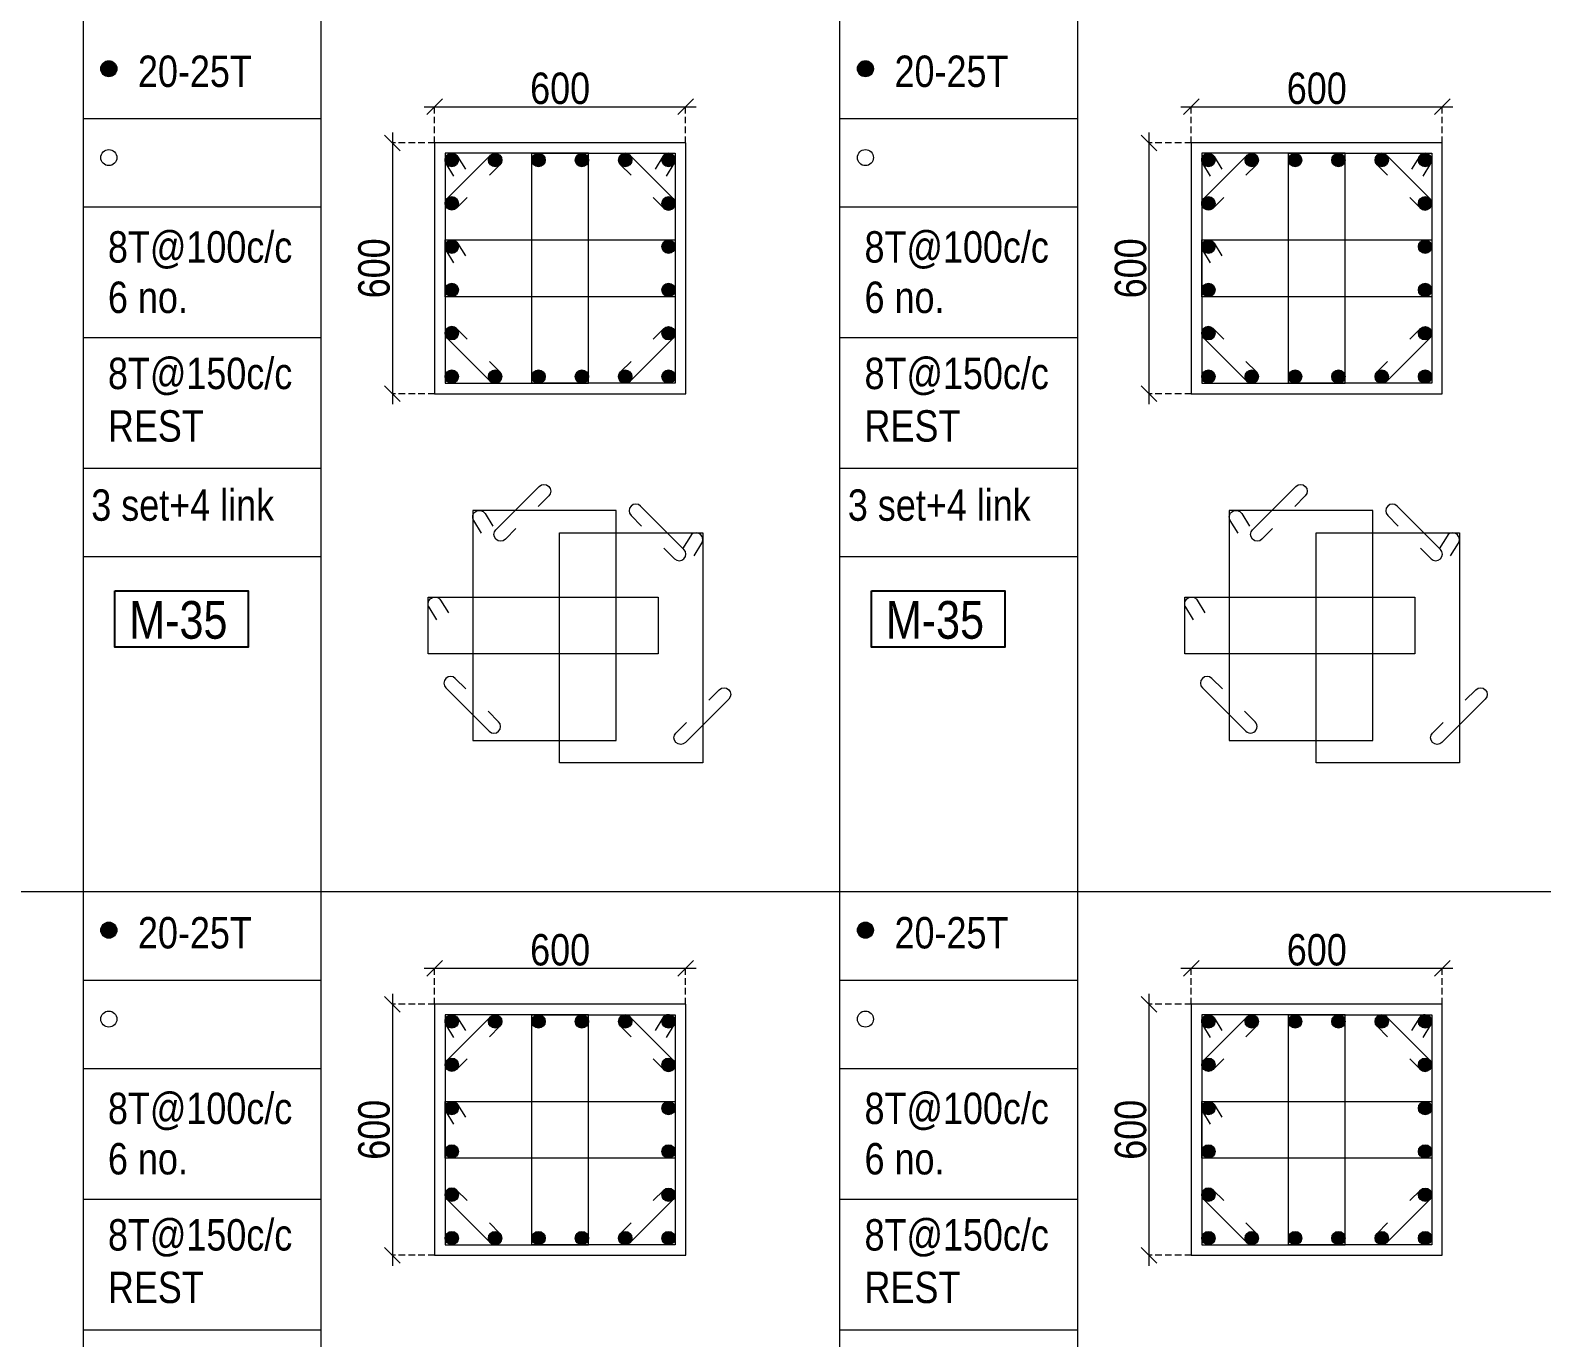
# Model space of a CAD drawing. Header units: millimetres. Extents: x 1112055 to 3390982, y -148532 to 766891.
# Drawn here: x 2546864 to 2561315, y 620436 to 632943 of the extents above; entities that cross this region are included whole.
import ezdxf
from ezdxf.enums import TextEntityAlignment as Align

# ---------------------------------------------------------------- set-up
doc = ezdxf.new("R2010")
doc.units = ezdxf.units.MM
doc.header["$PDMODE"] = 35
doc.header["$PDSIZE"] = -25
doc.linetypes.add('DASHED2', pattern=[0.375, 0.25, -0.125])
doc.linetypes.add('Hidden', pattern=[9.525, 6.35, -3.175])
for name, color, linetype, lineweight in [('B COL. SIZE DIM', 220, 'Continuous', 25), ('B COLSCH', 204, 'Continuous', 20), ('B COLUMN', 1, 'Hidden', 9), ('B STEEL', 34, 'Continuous', 15)]:
    doc.layers.add(name, color=color, linetype=linetype, lineweight=lineweight)
doc.layers.add('B TEXT', color=7, linetype='Continuous')
doc.styles.add('dim inside', font='romans.shx', dxfattribs={"width": 0.8, "height": 125})
doc.styles.add('SWINC', font='swissc.ttf')
doc.dimstyles.new('dim inside', dxfattribs={"dimtxt": 125, "dimasz": 100, "dimexe": 0, "dimexo": 0, "dimgap": 10, "dimtad": 0, "dimdec": 0, "dimzin": 0, "dimdsep": 46, "dimtxsty": 'dim inside', "dimblk": 'SMALL', "dimcen": 0.09, "dimadec": 0, "dimazin": 0, "dimtfac": 1, "dimtdec": 0, "dimtofl": 0, "dimtmove": 0, "dimatfit": 3, "dimfxl": 1, "dimtolj": 1, "dimtzin": 0, "dimarcsym": 2})

# ---------------------------------------------------------------- blocks, each defined once
blk = doc.blocks.new('_Oblique')
at = {"color": 0, "linetype": 'ByBlock', "lineweight": -2}
blk.add_line((-0.5, -0.5), (0.5, 0.5), dxfattribs=at)
blk = doc.blocks.new('*D5583')
at = {"layer": 'B COL. SIZE DIM', "color": 250, "lineweight": 9, "ltscale": 250, "transparency": 16777216}
blk.add_line((2557864, 623970), (2560464, 623970), dxfattribs=at)
at = {"layer": 'B COL. SIZE DIM', "color": 250, "linetype": 'DASHED2', "lineweight": 9, "ltscale": 250, "transparency": 16777216}
for p, q in [((2557964, 623625), (2557964, 623970)), ((2560364, 623625), (2560364, 623970))]:
    blk.add_line(p, q, dxfattribs=at)
at = {"layer": 'Defpoints', "color": 0, "lineweight": 40, "transparency": 16777216}
for p in [(2560364, 623970), (2557964, 623625), (2560364, 623625)]:
    blk.add_point(p, dxfattribs=at)
at = {"layer": 'B COL. SIZE DIM', "color": 250, "lineweight": 9, "transparency": 16777216, "xscale": 150, "yscale": 150, "zscale": 150, "rotation": 180}
blk.add_blockref('_Oblique', (2557964, 623970), dxfattribs=at)
at = {"layer": 'B COL. SIZE DIM', "color": 250, "lineweight": 9, "transparency": 16777216, "xscale": 150, "yscale": 150, "zscale": 150}
blk.add_blockref('_Oblique', (2560364, 623970), dxfattribs=at)
at = {"layer": 'B COL. SIZE DIM', "color": 6, "transparency": 16777216, "insert": (2559164, 624145), "char_height": 300, "attachment_point": 5, "style": 'SWINC'}
blk.add_mtext('\\A1;600', dxfattribs=at)
blk = doc.blocks.new('*D5584')
at = {"layer": 'B COL. SIZE DIM', "color": 250, "lineweight": 9, "ltscale": 250, "transparency": 16777216}
blk.add_line((2557560, 623725), (2557560, 621125), dxfattribs=at)
at = {"layer": 'B COL. SIZE DIM', "color": 250, "linetype": 'DASHED2', "lineweight": 9, "ltscale": 250, "transparency": 16777216}
for p, q in [((2557964, 623625), (2557560, 623625)), ((2557964, 621225), (2557560, 621225))]:
    blk.add_line(p, q, dxfattribs=at)
at = {"layer": 'Defpoints', "color": 0, "lineweight": 40, "transparency": 16777216}
for p in [(2557964, 623625), (2557560, 621225), (2557964, 621225)]:
    blk.add_point(p, dxfattribs=at)
at = {"layer": 'B COL. SIZE DIM', "color": 250, "lineweight": 9, "transparency": 16777216, "xscale": 150, "yscale": 150, "zscale": 150}
for p, rotation in [((2557560, 623625), 90), ((2557560, 621225), 270)]:
    blk.add_blockref('_Oblique', p, dxfattribs=dict(at, rotation=rotation))
at = {"layer": 'B COL. SIZE DIM', "color": 6, "transparency": 16777216, "insert": (2557385, 622425), "char_height": 300, "attachment_point": 5, "rotation": 90, "style": 'SWINC'}
blk.add_mtext('\\A1;600', dxfattribs=at)
blk = doc.blocks.new('*D5585')
at = {"layer": 'B COL. SIZE DIM', "color": 250, "lineweight": 9, "ltscale": 250, "transparency": 16777216}
blk.add_line((2557864, 632210), (2560464, 632210), dxfattribs=at)
at = {"layer": 'B COL. SIZE DIM', "color": 250, "linetype": 'DASHED2', "lineweight": 9, "ltscale": 250, "transparency": 16777216}
for p, q in [((2557964, 631865), (2557964, 632210)), ((2560364, 631865), (2560364, 632210))]:
    blk.add_line(p, q, dxfattribs=at)
at = {"layer": 'Defpoints', "color": 0, "lineweight": 40, "transparency": 16777216}
for p in [(2560364, 632210), (2557964, 631865), (2560364, 631865)]:
    blk.add_point(p, dxfattribs=at)
at = {"layer": 'B COL. SIZE DIM', "color": 250, "lineweight": 9, "transparency": 16777216, "xscale": 150, "yscale": 150, "zscale": 150, "rotation": 180}
blk.add_blockref('_Oblique', (2557964, 632210), dxfattribs=at)
at = {"layer": 'B COL. SIZE DIM', "color": 250, "lineweight": 9, "transparency": 16777216, "xscale": 150, "yscale": 150, "zscale": 150}
blk.add_blockref('_Oblique', (2560364, 632210), dxfattribs=at)
at = {"layer": 'B COL. SIZE DIM', "color": 6, "transparency": 16777216, "insert": (2559164, 632385), "char_height": 300, "attachment_point": 5, "style": 'SWINC'}
blk.add_mtext('\\A1;600', dxfattribs=at)
blk = doc.blocks.new('*D5586')
at = {"layer": 'B COL. SIZE DIM', "color": 250, "lineweight": 9, "ltscale": 250, "transparency": 16777216}
blk.add_line((2557560, 631965), (2557560, 629365), dxfattribs=at)
at = {"layer": 'B COL. SIZE DIM', "color": 250, "linetype": 'DASHED2', "lineweight": 9, "ltscale": 250, "transparency": 16777216}
for p, q in [((2557964, 631865), (2557560, 631865)), ((2557964, 629465), (2557560, 629465))]:
    blk.add_line(p, q, dxfattribs=at)
at = {"layer": 'Defpoints', "color": 0, "lineweight": 40, "transparency": 16777216}
for p in [(2557964, 631865), (2557560, 629465), (2557964, 629465)]:
    blk.add_point(p, dxfattribs=at)
at = {"layer": 'B COL. SIZE DIM', "color": 250, "lineweight": 9, "transparency": 16777216, "xscale": 150, "yscale": 150, "zscale": 150}
for p, rotation in [((2557560, 631865), 90), ((2557560, 629465), 270)]:
    blk.add_blockref('_Oblique', p, dxfattribs=dict(at, rotation=rotation))
at = {"layer": 'B COL. SIZE DIM', "color": 6, "transparency": 16777216, "insert": (2557385, 630665), "char_height": 300, "attachment_point": 5, "rotation": 90, "style": 'SWINC'}
blk.add_mtext('\\A1;600', dxfattribs=at)
blk = doc.blocks.new('*D5305')
at = {"layer": 'B COL. SIZE DIM', "color": 250, "lineweight": 9, "ltscale": 250, "transparency": 16777216}
blk.add_line((2550630, 623970), (2553230, 623970), dxfattribs=at)
at = {"layer": 'B COL. SIZE DIM', "color": 250, "linetype": 'DASHED2', "lineweight": 9, "ltscale": 250, "transparency": 16777216}
for p, q in [((2550730, 623625), (2550730, 623970)), ((2553130, 623625), (2553130, 623970))]:
    blk.add_line(p, q, dxfattribs=at)
at = {"layer": 'Defpoints', "color": 0, "lineweight": 40, "transparency": 16777216}
for p in [(2553130, 623970), (2550730, 623625), (2553130, 623625)]:
    blk.add_point(p, dxfattribs=at)
at = {"layer": 'B COL. SIZE DIM', "color": 250, "lineweight": 9, "transparency": 16777216, "xscale": 150, "yscale": 150, "zscale": 150, "rotation": 180}
blk.add_blockref('_Oblique', (2550730, 623970), dxfattribs=at)
at = {"layer": 'B COL. SIZE DIM', "color": 250, "lineweight": 9, "transparency": 16777216, "xscale": 150, "yscale": 150, "zscale": 150}
blk.add_blockref('_Oblique', (2553130, 623970), dxfattribs=at)
at = {"layer": 'B COL. SIZE DIM', "color": 6, "transparency": 16777216, "insert": (2551930, 624145), "char_height": 300, "attachment_point": 5, "style": 'SWINC'}
blk.add_mtext('\\A1;600', dxfattribs=at)
blk = doc.blocks.new('*D5306')
at = {"layer": 'B COL. SIZE DIM', "color": 250, "lineweight": 9, "ltscale": 250, "transparency": 16777216}
blk.add_line((2550327, 623725), (2550327, 621125), dxfattribs=at)
at = {"layer": 'B COL. SIZE DIM', "color": 250, "linetype": 'DASHED2', "lineweight": 9, "ltscale": 250, "transparency": 16777216}
for p, q in [((2550730, 623625), (2550327, 623625)), ((2550730, 621225), (2550327, 621225))]:
    blk.add_line(p, q, dxfattribs=at)
at = {"layer": 'Defpoints', "color": 0, "lineweight": 40, "transparency": 16777216}
for p in [(2550730, 623625), (2550327, 621225), (2550730, 621225)]:
    blk.add_point(p, dxfattribs=at)
at = {"layer": 'B COL. SIZE DIM', "color": 250, "lineweight": 9, "transparency": 16777216, "xscale": 150, "yscale": 150, "zscale": 150}
for p, rotation in [((2550327, 623625), 90), ((2550327, 621225), 270)]:
    blk.add_blockref('_Oblique', p, dxfattribs=dict(at, rotation=rotation))
at = {"layer": 'B COL. SIZE DIM', "color": 6, "transparency": 16777216, "insert": (2550152, 622425), "char_height": 300, "attachment_point": 5, "rotation": 90, "style": 'SWINC'}
blk.add_mtext('\\A1;600', dxfattribs=at)
blk = doc.blocks.new('*D5307')
at = {"layer": 'B COL. SIZE DIM', "color": 250, "lineweight": 9, "ltscale": 250, "transparency": 16777216}
blk.add_line((2550630, 632210), (2553230, 632210), dxfattribs=at)
at = {"layer": 'B COL. SIZE DIM', "color": 250, "linetype": 'DASHED2', "lineweight": 9, "ltscale": 250, "transparency": 16777216}
for p, q in [((2550730, 631865), (2550730, 632210)), ((2553130, 631865), (2553130, 632210))]:
    blk.add_line(p, q, dxfattribs=at)
at = {"layer": 'Defpoints', "color": 0, "lineweight": 40, "transparency": 16777216}
for p in [(2553130, 632210), (2550730, 631865), (2553130, 631865)]:
    blk.add_point(p, dxfattribs=at)
at = {"layer": 'B COL. SIZE DIM', "color": 250, "lineweight": 9, "transparency": 16777216, "xscale": 150, "yscale": 150, "zscale": 150, "rotation": 180}
blk.add_blockref('_Oblique', (2550730, 632210), dxfattribs=at)
at = {"layer": 'B COL. SIZE DIM', "color": 250, "lineweight": 9, "transparency": 16777216, "xscale": 150, "yscale": 150, "zscale": 150}
blk.add_blockref('_Oblique', (2553130, 632210), dxfattribs=at)
at = {"layer": 'B COL. SIZE DIM', "color": 6, "transparency": 16777216, "insert": (2551930, 632385), "char_height": 300, "attachment_point": 5, "style": 'SWINC'}
blk.add_mtext('\\A1;600', dxfattribs=at)
blk = doc.blocks.new('*D5308')
at = {"layer": 'B COL. SIZE DIM', "color": 250, "lineweight": 9, "ltscale": 250, "transparency": 16777216}
blk.add_line((2550327, 631965), (2550327, 629365), dxfattribs=at)
at = {"layer": 'B COL. SIZE DIM', "color": 250, "linetype": 'DASHED2', "lineweight": 9, "ltscale": 250, "transparency": 16777216}
for p, q in [((2550730, 631865), (2550327, 631865)), ((2550730, 629465), (2550327, 629465))]:
    blk.add_line(p, q, dxfattribs=at)
at = {"layer": 'Defpoints', "color": 0, "lineweight": 40, "transparency": 16777216}
for p in [(2550730, 631865), (2550327, 629465), (2550730, 629465)]:
    blk.add_point(p, dxfattribs=at)
at = {"layer": 'B COL. SIZE DIM', "color": 250, "lineweight": 9, "transparency": 16777216, "xscale": 150, "yscale": 150, "zscale": 150}
for p, rotation in [((2550327, 631865), 90), ((2550327, 629465), 270)]:
    blk.add_blockref('_Oblique', p, dxfattribs=dict(at, rotation=rotation))
at = {"layer": 'B COL. SIZE DIM', "color": 6, "transparency": 16777216, "insert": (2550152, 630665), "char_height": 300, "attachment_point": 5, "rotation": 90, "style": 'SWINC'}
blk.add_mtext('\\A1;600', dxfattribs=at)

msp = doc.modelspace()

# ---------------------------------------------------------------- hatches: boundary and pattern name
at = {"layer": 'B STEEL', "lineweight": 9, "ltscale": 0.5}
h = msp.add_hatch(color=34, dxfattribs=at)
edge = h.paths.add_edge_path()
edge.add_arc((2547615.2, 632574.2), 76.8, 0, 360)
h = msp.add_hatch(color=34, dxfattribs=at)
edge = h.paths.add_edge_path()
edge.add_arc((2554848.8, 632574.2), 76.8, 0, 360)
h = msp.add_hatch(color=34, dxfattribs=at)
edge = h.paths.add_edge_path()
edge.add_arc((2550894.4, 631701), 64, 0, 360)
h = msp.add_hatch(color=34, dxfattribs=at)
edge = h.paths.add_edge_path()
edge.add_arc((2551308.8, 631701), 64, 180, 540, ccw=False)
at = {"layer": 'B STEEL'}
h = msp.add_hatch(color=34, dxfattribs=at)
edge = h.paths.add_edge_path()
edge.add_arc((2551723.2, 631701), 64, 0, 360)
h = msp.add_hatch(color=34, dxfattribs=at)
edge = h.paths.add_edge_path()
edge.add_arc((2552137.6, 631701), 64, 0, 360)
at = {"layer": 'B STEEL', "lineweight": 9, "ltscale": 0.5}
h = msp.add_hatch(color=34, dxfattribs=at)
edge = h.paths.add_edge_path()
edge.add_arc((2552552, 631701), 64, 180, 540, ccw=False)
h = msp.add_hatch(color=34, dxfattribs=at)
edge = h.paths.add_edge_path()
edge.add_arc((2552966.4, 631701), 64, 180, 540, ccw=False)
h = msp.add_hatch(color=34, dxfattribs=at)
edge = h.paths.add_edge_path()
edge.add_arc((2558128, 631701), 64, 0, 360)
h = msp.add_hatch(color=34, dxfattribs=at)
edge = h.paths.add_edge_path()
edge.add_arc((2558542.4, 631701), 64, 180, 540, ccw=False)
at = {"layer": 'B STEEL'}
h = msp.add_hatch(color=34, dxfattribs=at)
edge = h.paths.add_edge_path()
edge.add_arc((2558956.8, 631701), 64, 0, 360)
h = msp.add_hatch(color=34, dxfattribs=at)
edge = h.paths.add_edge_path()
edge.add_arc((2559371.2, 631701), 64, 0, 360)
at = {"layer": 'B STEEL', "lineweight": 9, "ltscale": 0.5}
h = msp.add_hatch(color=34, dxfattribs=at)
edge = h.paths.add_edge_path()
edge.add_arc((2559785.6, 631701), 64, 180, 540, ccw=False)
h = msp.add_hatch(color=34, dxfattribs=at)
edge = h.paths.add_edge_path()
edge.add_arc((2560199.9, 631701), 64, 180, 540, ccw=False)
h = msp.add_hatch(color=34, dxfattribs=at)
edge = h.paths.add_edge_path()
edge.add_arc((2550894.4, 631286.6), 64, 0, 360)
h = msp.add_hatch(color=34, dxfattribs=at)
edge = h.paths.add_edge_path()
edge.add_arc((2552966.4, 631286.6), 64, 180, 540, ccw=False)
h = msp.add_hatch(color=34, dxfattribs=at)
edge = h.paths.add_edge_path()
edge.add_arc((2558128, 631286.6), 64, 0, 360)
h = msp.add_hatch(color=34, dxfattribs=at)
edge = h.paths.add_edge_path()
edge.add_arc((2560199.9, 631286.6), 64, 180, 540, ccw=False)
at = {"layer": 'B STEEL'}
h = msp.add_hatch(color=34, dxfattribs=at)
edge = h.paths.add_edge_path()
edge.add_arc((2550894.4, 630872.2), 64, 0, 360)
h = msp.add_hatch(color=34, dxfattribs=at)
edge = h.paths.add_edge_path()
edge.add_arc((2552966.4, 630872.2), 64, 0, 360)
h = msp.add_hatch(color=34, dxfattribs=at)
edge = h.paths.add_edge_path()
edge.add_arc((2558128, 630872.2), 64, 0, 360)
h = msp.add_hatch(color=34, dxfattribs=at)
edge = h.paths.add_edge_path()
edge.add_arc((2560199.9, 630872.2), 64, 0, 360)
h = msp.add_hatch(color=34, dxfattribs=at)
edge = h.paths.add_edge_path()
edge.add_arc((2550894.4, 630457.9), 64, 0, 360)
h = msp.add_hatch(color=34, dxfattribs=at)
edge = h.paths.add_edge_path()
edge.add_arc((2552966.4, 630457.9), 64, 0, 360)
h = msp.add_hatch(color=34, dxfattribs=at)
edge = h.paths.add_edge_path()
edge.add_arc((2558128, 630457.9), 64, 0, 360)
h = msp.add_hatch(color=34, dxfattribs=at)
edge = h.paths.add_edge_path()
edge.add_arc((2560199.9, 630457.9), 64, 0, 360)
at = {"layer": 'B STEEL', "lineweight": 9, "ltscale": 0.5}
h = msp.add_hatch(color=34, dxfattribs=at)
edge = h.paths.add_edge_path()
edge.add_arc((2550894.4, 630043.5), 64, 0, 360)
h = msp.add_hatch(color=34, dxfattribs=at)
edge = h.paths.add_edge_path()
edge.add_arc((2552966.4, 630043.5), 64, 180, 540, ccw=False)
h = msp.add_hatch(color=34, dxfattribs=at)
edge = h.paths.add_edge_path()
edge.add_arc((2558128, 630043.5), 64, 0, 360)
h = msp.add_hatch(color=34, dxfattribs=at)
edge = h.paths.add_edge_path()
edge.add_arc((2560199.9, 630043.5), 64, 180, 540, ccw=False)
h = msp.add_hatch(color=34, dxfattribs=at)
edge = h.paths.add_edge_path()
edge.add_arc((2550894.4, 629629.1), 64, 0, 360, ccw=False)
h = msp.add_hatch(color=34, dxfattribs=at)
edge = h.paths.add_edge_path()
edge.add_arc((2551308.8, 629629.1), 64, -180, 180)
at = {"layer": 'B STEEL'}
h = msp.add_hatch(color=34, dxfattribs=at)
edge = h.paths.add_edge_path()
edge.add_arc((2551723.2, 629629.1), 64, 0, 360)
h = msp.add_hatch(color=34, dxfattribs=at)
edge = h.paths.add_edge_path()
edge.add_arc((2552137.6, 629629.1), 64, 0, 360)
at = {"layer": 'B STEEL', "lineweight": 9, "ltscale": 0.5}
h = msp.add_hatch(color=34, dxfattribs=at)
edge = h.paths.add_edge_path()
edge.add_arc((2552552, 629629.1), 64, -180, 180)
h = msp.add_hatch(color=34, dxfattribs=at)
edge = h.paths.add_edge_path()
edge.add_arc((2552966.4, 629629.1), 64, -180, 180)
h = msp.add_hatch(color=34, dxfattribs=at)
edge = h.paths.add_edge_path()
edge.add_arc((2558128, 629629.1), 64, 0, 360, ccw=False)
h = msp.add_hatch(color=34, dxfattribs=at)
edge = h.paths.add_edge_path()
edge.add_arc((2558542.4, 629629.1), 64, -180, 180)
at = {"layer": 'B STEEL'}
h = msp.add_hatch(color=34, dxfattribs=at)
edge = h.paths.add_edge_path()
edge.add_arc((2558956.8, 629629.1), 64, 0, 360)
h = msp.add_hatch(color=34, dxfattribs=at)
edge = h.paths.add_edge_path()
edge.add_arc((2559371.2, 629629.1), 64, 0, 360)
at = {"layer": 'B STEEL', "lineweight": 9, "ltscale": 0.5}
h = msp.add_hatch(color=34, dxfattribs=at)
edge = h.paths.add_edge_path()
edge.add_arc((2559785.6, 629629.1), 64, -180, 180)
h = msp.add_hatch(color=34, dxfattribs=at)
edge = h.paths.add_edge_path()
edge.add_arc((2560199.9, 629629.1), 64, -180, 180)
h = msp.add_hatch(color=34, dxfattribs=at)
edge = h.paths.add_edge_path()
edge.add_arc((2547615.2, 624334.4), 76.8, 0, 360)
h = msp.add_hatch(color=34, dxfattribs=at)
edge = h.paths.add_edge_path()
edge.add_arc((2554848.8, 624334.4), 76.8, 0, 360)
h = msp.add_hatch(color=34, dxfattribs=at)
edge = h.paths.add_edge_path()
edge.add_arc((2550894.4, 623461.2), 64, 0, 360)
h = msp.add_hatch(color=34, dxfattribs=at)
edge = h.paths.add_edge_path()
edge.add_arc((2551308.8, 623461.2), 64, 180, 540, ccw=False)
at = {"layer": 'B STEEL'}
h = msp.add_hatch(color=34, dxfattribs=at)
edge = h.paths.add_edge_path()
edge.add_arc((2551723.2, 623461.2), 64, 0, 360)
h = msp.add_hatch(color=34, dxfattribs=at)
edge = h.paths.add_edge_path()
edge.add_arc((2552137.6, 623461.2), 64, 0, 360)
at = {"layer": 'B STEEL', "lineweight": 9, "ltscale": 0.5}
h = msp.add_hatch(color=34, dxfattribs=at)
edge = h.paths.add_edge_path()
edge.add_arc((2552552, 623461.2), 64, 180, 540, ccw=False)
h = msp.add_hatch(color=34, dxfattribs=at)
edge = h.paths.add_edge_path()
edge.add_arc((2552966.4, 623461.2), 64, 180, 540, ccw=False)
h = msp.add_hatch(color=34, dxfattribs=at)
edge = h.paths.add_edge_path()
edge.add_arc((2558128, 623461.2), 64, 0, 360)
h = msp.add_hatch(color=34, dxfattribs=at)
edge = h.paths.add_edge_path()
edge.add_arc((2558542.4, 623461.2), 64, 180, 540, ccw=False)
at = {"layer": 'B STEEL'}
h = msp.add_hatch(color=34, dxfattribs=at)
edge = h.paths.add_edge_path()
edge.add_arc((2558956.8, 623461.2), 64, 0, 360)
h = msp.add_hatch(color=34, dxfattribs=at)
edge = h.paths.add_edge_path()
edge.add_arc((2559371.2, 623461.2), 64, 0, 360)
at = {"layer": 'B STEEL', "lineweight": 9, "ltscale": 0.5}
h = msp.add_hatch(color=34, dxfattribs=at)
edge = h.paths.add_edge_path()
edge.add_arc((2559785.6, 623461.2), 64, 180, 540, ccw=False)
h = msp.add_hatch(color=34, dxfattribs=at)
edge = h.paths.add_edge_path()
edge.add_arc((2560199.9, 623461.2), 64, 180, 540, ccw=False)
h = msp.add_hatch(color=34, dxfattribs=at)
edge = h.paths.add_edge_path()
edge.add_arc((2550894.4, 623046.8), 64, 0, 360)
h = msp.add_hatch(color=34, dxfattribs=at)
edge = h.paths.add_edge_path()
edge.add_arc((2552966.4, 623046.8), 64, 180, 540, ccw=False)
h = msp.add_hatch(color=34, dxfattribs=at)
edge = h.paths.add_edge_path()
edge.add_arc((2558128, 623046.8), 64, 0, 360)
h = msp.add_hatch(color=34, dxfattribs=at)
edge = h.paths.add_edge_path()
edge.add_arc((2560199.9, 623046.8), 64, 180, 540, ccw=False)
at = {"layer": 'B STEEL'}
h = msp.add_hatch(color=34, dxfattribs=at)
edge = h.paths.add_edge_path()
edge.add_arc((2550894.4, 622632.4), 64, 0, 360)
h = msp.add_hatch(color=34, dxfattribs=at)
edge = h.paths.add_edge_path()
edge.add_arc((2552966.4, 622632.4), 64, 0, 360)
h = msp.add_hatch(color=34, dxfattribs=at)
edge = h.paths.add_edge_path()
edge.add_arc((2558128, 622632.4), 64, 0, 360)
h = msp.add_hatch(color=34, dxfattribs=at)
edge = h.paths.add_edge_path()
edge.add_arc((2560199.9, 622632.4), 64, 0, 360)
h = msp.add_hatch(color=34, dxfattribs=at)
edge = h.paths.add_edge_path()
edge.add_arc((2550894.4, 622218), 64, 0, 360)
h = msp.add_hatch(color=34, dxfattribs=at)
edge = h.paths.add_edge_path()
edge.add_arc((2552966.4, 622218), 64, 0, 360)
h = msp.add_hatch(color=34, dxfattribs=at)
edge = h.paths.add_edge_path()
edge.add_arc((2558128, 622218), 64, 0, 360)
h = msp.add_hatch(color=34, dxfattribs=at)
edge = h.paths.add_edge_path()
edge.add_arc((2560199.9, 622218), 64, 0, 360)
at = {"layer": 'B STEEL', "lineweight": 9, "ltscale": 0.5}
h = msp.add_hatch(color=34, dxfattribs=at)
edge = h.paths.add_edge_path()
edge.add_arc((2550894.4, 621803.6), 64, 0, 360)
h = msp.add_hatch(color=34, dxfattribs=at)
edge = h.paths.add_edge_path()
edge.add_arc((2552966.4, 621803.6), 64, 180, 540, ccw=False)
h = msp.add_hatch(color=34, dxfattribs=at)
edge = h.paths.add_edge_path()
edge.add_arc((2558128, 621803.6), 64, 0, 360)
h = msp.add_hatch(color=34, dxfattribs=at)
edge = h.paths.add_edge_path()
edge.add_arc((2560199.9, 621803.6), 64, 180, 540, ccw=False)
h = msp.add_hatch(color=34, dxfattribs=at)
edge = h.paths.add_edge_path()
edge.add_arc((2550894.4, 621389.2), 64, 0, 360, ccw=False)
h = msp.add_hatch(color=34, dxfattribs=at)
edge = h.paths.add_edge_path()
edge.add_arc((2551308.8, 621389.2), 64, -180, 180)
at = {"layer": 'B STEEL'}
h = msp.add_hatch(color=34, dxfattribs=at)
edge = h.paths.add_edge_path()
edge.add_arc((2551723.2, 621389.2), 64, 0, 360)
h = msp.add_hatch(color=34, dxfattribs=at)
edge = h.paths.add_edge_path()
edge.add_arc((2552137.6, 621389.2), 64, 0, 360)
at = {"layer": 'B STEEL', "lineweight": 9, "ltscale": 0.5}
h = msp.add_hatch(color=34, dxfattribs=at)
edge = h.paths.add_edge_path()
edge.add_arc((2552552, 621389.2), 64, -180, 180)
h = msp.add_hatch(color=34, dxfattribs=at)
edge = h.paths.add_edge_path()
edge.add_arc((2552966.4, 621389.2), 64, -180, 180)
h = msp.add_hatch(color=34, dxfattribs=at)
edge = h.paths.add_edge_path()
edge.add_arc((2558128, 621389.2), 64, 0, 360, ccw=False)
h = msp.add_hatch(color=34, dxfattribs=at)
edge = h.paths.add_edge_path()
edge.add_arc((2558542.4, 621389.2), 64, -180, 180)
at = {"layer": 'B STEEL'}
h = msp.add_hatch(color=34, dxfattribs=at)
edge = h.paths.add_edge_path()
edge.add_arc((2558956.8, 621389.2), 64, 0, 360)
h = msp.add_hatch(color=34, dxfattribs=at)
edge = h.paths.add_edge_path()
edge.add_arc((2559371.2, 621389.2), 64, 0, 360)
at = {"layer": 'B STEEL', "lineweight": 9, "ltscale": 0.5}
h = msp.add_hatch(color=34, dxfattribs=at)
edge = h.paths.add_edge_path()
edge.add_arc((2559785.6, 621389.2), 64, -180, 180)
h = msp.add_hatch(color=34, dxfattribs=at)
edge = h.paths.add_edge_path()
edge.add_arc((2560199.9, 621389.2), 64, -180, 180)

# ---------------------------------------------------------------- linework, layer by layer
at = {"layer": 'B COLSCH', "color": 250, "lineweight": 0}
for p, q in [((2547369, 649422.2), (2547369, 583503.5)), ((2549643.3, 649422.2), (2549643.3, 574628.3)), ((2554602.5, 649422.2), (2554602.5, 583503.5)), ((2556876.9, 649422.2), (2556876.9, 574628.3)), ((2547369, 632097.5), (2549643.3, 632097.5)), ((2554602.5, 632097.5), (2556876.9, 632097.5)), ((2547369, 631252.5), (2549643.3, 631252.5)), ((2554602.5, 631252.5), (2556876.9, 631252.5)), ((2547369, 630002.8), (2549643.3, 630002.8)), ((2554602.5, 630002.8), (2556876.9, 630002.8)), ((2547369, 628753), (2549643.3, 628753)), ((2554602.5, 628753), (2556876.9, 628753)), ((2547369, 627908), (2549643.3, 627908)), ((2554602.5, 627908), (2556876.9, 627908)), ((2487307.1, 624702.7), (2667535.6, 624702.7)), ((2547369, 623857.7), (2549643.3, 623857.7)), ((2554602.5, 623857.7), (2556876.9, 623857.7)), ((2547369, 623012.7), (2549643.3, 623012.7)), ((2554602.5, 623012.7), (2556876.9, 623012.7)), ((2547369, 621762.9), (2549643.3, 621762.9)), ((2554602.5, 621762.9), (2556876.9, 621762.9)), ((2547369, 620513.1), (2549643.3, 620513.1)), ((2554602.5, 620513.1), (2556876.9, 620513.1))]:
    msp.add_line(p, q, dxfattribs=at)
at = {"layer": 'B COLUMN', "color": 1, "linetype": 'ByBlock', "lineweight": 20}
for points in [[(2550730.4, 629465.1), (2553130.4, 629465.1), (2553130.4, 631865.1), (2550730.4, 631865.1)], [(2557964, 629465.1), (2560364, 629465.1), (2560364, 631865.1), (2557964, 631865.1)], [(2550730.4, 621225.2), (2553130.4, 621225.2), (2553130.4, 623625.2), (2550730.4, 623625.2)], [(2557964, 621225.2), (2560364, 621225.2), (2560364, 623625.2), (2557964, 623625.2)]]:
    msp.add_lwpolyline(points, close=True, dxfattribs=at)
at = {"layer": 'B STEEL', "color": 34, "lineweight": 9, "ltscale": 0.5}
for points in [[(2550830.4, 629565.1), (2552201.6, 629565.1), (2552201.6, 631765.1), (2550830.4, 631765.1)], [(2553030.4, 629565.1), (2551659.2, 629565.1), (2551659.2, 631765.1), (2553030.4, 631765.1)], [(2558064, 629565.1), (2559435.2, 629565.1), (2559435.2, 631765.1), (2558064, 631765.1)], [(2560264, 629565.1), (2558892.7, 629565.1), (2558892.7, 631765.1), (2560264, 631765.1)], [(2550830.4, 630936.3), (2553030.4, 630936.3), (2553030.4, 630393.8), (2550830.4, 630393.8)], [(2558064, 630936.3), (2560264, 630936.3), (2560264, 630393.8), (2558064, 630393.8)], [(2551094.4, 626149.5), (2552465.6, 626149.5), (2552465.6, 628349.5), (2551094.4, 628349.5)], [(2558328, 626149.5), (2559699.2, 626149.5), (2559699.2, 628349.5), (2558328, 628349.5)], [(2553294.4, 625934.9), (2551923.2, 625934.9), (2551923.2, 628134.9), (2553294.4, 628134.9)], [(2560528, 625934.9), (2559156.7, 625934.9), (2559156.7, 628134.9), (2560528, 628134.9)], [(2550668.5, 627520.7), (2552868.5, 627520.7), (2552868.5, 626978.3), (2550668.5, 626978.3)], [(2557902, 627520.7), (2560102, 627520.7), (2560102, 626978.3), (2557902, 626978.3)], [(2550830.4, 621325.2), (2552201.6, 621325.2), (2552201.6, 623525.2), (2550830.4, 623525.2)], [(2553030.4, 621325.2), (2551659.2, 621325.2), (2551659.2, 623525.2), (2553030.4, 623525.2)], [(2558064, 621325.2), (2559435.2, 621325.2), (2559435.2, 623525.2), (2558064, 623525.2)], [(2560264, 621325.2), (2558892.7, 621325.2), (2558892.7, 623525.2), (2560264, 623525.2)], [(2550830.4, 622696.4), (2553030.4, 622696.4), (2553030.4, 622154), (2550830.4, 622154)], [(2558064, 622696.4), (2560264, 622696.4), (2560264, 622154), (2558064, 622154)]]:
    msp.add_lwpolyline(points, close=True, dxfattribs=at)
for points in [[(2550914.7, 631546), (2550839.9, 631667.5, -1), (2550949, 631734.6), (2551023.7, 631613.1)], [(2551040.6, 631342.2), (2550939.7, 631241.4, -1), (2550849.2, 631331.9), (2551263.6, 631746.3, -1), (2551354.1, 631655.8), (2551253.2, 631554.9)], [(2552820.3, 631342.2), (2552921.1, 631241.4, 1), (2553011.7, 631331.9), (2552597.3, 631746.3, 1), (2552506.7, 631655.8), (2552607.6, 631554.9)], [(2552946.2, 631546), (2553020.9, 631667.5, 1), (2552911.9, 631734.6), (2552837.1, 631613.1)], [(2558148.2, 631546), (2558073.5, 631667.5, -1), (2558182.5, 631734.6), (2558257.3, 631613.1)], [(2558274.1, 631342.2), (2558173.3, 631241.4, -1), (2558082.7, 631331.9), (2558497.1, 631746.3, -1), (2558587.6, 631655.8), (2558486.8, 631554.9)], [(2560053.8, 631342.2), (2560154.7, 631241.4, 1), (2560245.2, 631331.9), (2559830.8, 631746.3, 1), (2559740.3, 631655.8), (2559841.1, 631554.9)], [(2560179.7, 631546), (2560254.5, 631667.5, 1), (2560145.4, 631734.6), (2560070.7, 631613.1)], [(2550914.7, 630717.2), (2550839.9, 630838.7, -1), (2550949, 630905.8), (2551023.7, 630784.3)], [(2558148.2, 630717.2), (2558073.5, 630838.7, -1), (2558182.5, 630905.8), (2558257.3, 630784.3)], [(2551040.6, 629987.9), (2550939.7, 630088.7, 1), (2550849.2, 629998.2), (2551263.6, 629583.8, 1), (2551354.1, 629674.3), (2551253.2, 629775.2)], [(2552820.3, 629987.9), (2552921.1, 630088.7, -1), (2553011.7, 629998.2), (2552597.3, 629583.8, -1), (2552506.7, 629674.3), (2552607.6, 629775.2)], [(2558274.1, 629987.9), (2558173.3, 630088.7, 1), (2558082.7, 629998.2), (2558497.1, 629583.8, 1), (2558587.6, 629674.3), (2558486.8, 629775.2)], [(2560053.8, 629987.9), (2560154.7, 630088.7, -1), (2560245.2, 629998.2), (2559830.8, 629583.8, -1), (2559740.3, 629674.3), (2559841.1, 629775.2)], [(2551507.5, 628174.9), (2551406.6, 628074, -1), (2551316.1, 628164.6), (2551730.5, 628579, -1), (2551821, 628488.4), (2551720.2, 628387.6)], [(2558741.1, 628174.9), (2558640.2, 628074, -1), (2558549.6, 628164.6), (2558964, 628579, -1), (2559054.6, 628488.4), (2558953.7, 628387.6)], [(2551178.7, 628130.4), (2551103.9, 628251.9, -1), (2551213, 628319), (2551287.7, 628197.5)], [(2552922.1, 627987.4), (2553023, 627886.5, 1), (2553113.5, 627977.1), (2552699.1, 628391.4, 1), (2552608.6, 628300.9), (2552709.5, 628200)], [(2558412.2, 628130.4), (2558337.5, 628251.9, -1), (2558446.5, 628319), (2558521.3, 628197.5)], [(2560155.7, 627987.4), (2560256.5, 627886.5, 1), (2560347.1, 627977.1), (2559932.7, 628391.4, 1), (2559842.1, 628300.9), (2559943, 628200)], [(2553210.1, 627915.8), (2553284.9, 628037.3, 1), (2553175.9, 628104.4), (2553101.1, 627982.9)], [(2560443.7, 627915.8), (2560518.5, 628037.3, 1), (2560409.4, 628104.4), (2560334.7, 627982.9)], [(2550752.7, 627301.6), (2550678, 627423.1, -1), (2550787, 627490.2), (2550861.8, 627368.7)], [(2557986.3, 627301.6), (2557911.5, 627423.1, -1), (2558020.6, 627490.2), (2558095.3, 627368.7)], [(2551028.4, 626641.3), (2550927.5, 626742.1, 1), (2550837, 626651.6), (2551251.4, 626237.2, 1), (2551341.9, 626327.7), (2551241, 626428.6)], [(2558261.9, 626641.3), (2558161.1, 626742.1, 1), (2558070.5, 626651.6), (2558484.9, 626237.2, 1), (2558575.5, 626327.7), (2558474.6, 626428.6)], [(2553350.7, 626533.3), (2553451.5, 626634.2, -1), (2553542.1, 626543.7), (2553127.7, 626129.3, -1), (2553037.1, 626219.8), (2553138, 626320.7)], [(2560584.2, 626533.3), (2560685.1, 626634.2, -1), (2560775.6, 626543.7), (2560361.2, 626129.3, -1), (2560270.7, 626219.8), (2560371.6, 626320.7)], [(2550914.7, 623306.2), (2550839.9, 623427.6, -1), (2550949, 623494.7), (2551023.7, 623373.3)], [(2551040.6, 623102.4), (2550939.7, 623001.5, -1), (2550849.2, 623092.1), (2551263.6, 623506.5, -1), (2551354.1, 623415.9), (2551253.2, 623315.1)], [(2552820.3, 623102.4), (2552921.1, 623001.5, 1), (2553011.7, 623092.1), (2552597.3, 623506.5, 1), (2552506.7, 623415.9), (2552607.6, 623315.1)], [(2552946.2, 623306.2), (2553020.9, 623427.6, 1), (2552911.9, 623494.7), (2552837.1, 623373.3)], [(2558148.2, 623306.2), (2558073.5, 623427.6, -1), (2558182.5, 623494.7), (2558257.3, 623373.3)], [(2558274.1, 623102.4), (2558173.3, 623001.5, -1), (2558082.7, 623092.1), (2558497.1, 623506.5, -1), (2558587.6, 623415.9), (2558486.8, 623315.1)], [(2560053.8, 623102.4), (2560154.7, 623001.5, 1), (2560245.2, 623092.1), (2559830.8, 623506.5, 1), (2559740.3, 623415.9), (2559841.1, 623315.1)], [(2560179.7, 623306.2), (2560254.5, 623427.6, 1), (2560145.4, 623494.7), (2560070.7, 623373.3)], [(2550914.7, 622477.4), (2550839.9, 622598.8, -1), (2550949, 622666), (2551023.7, 622544.5)], [(2558148.2, 622477.4), (2558073.5, 622598.8, -1), (2558182.5, 622666), (2558257.3, 622544.5)], [(2551040.6, 621748), (2550939.7, 621848.9, 1), (2550849.2, 621758.4), (2551263.6, 621344, 1), (2551354.1, 621434.5), (2551253.2, 621535.4)], [(2552820.3, 621748), (2552921.1, 621848.9, -1), (2553011.7, 621758.4), (2552597.3, 621344, -1), (2552506.7, 621434.5), (2552607.6, 621535.4)], [(2558274.1, 621748), (2558173.3, 621848.9, 1), (2558082.7, 621758.4), (2558497.1, 621344, 1), (2558587.6, 621434.5), (2558486.8, 621535.4)], [(2560053.8, 621748), (2560154.7, 621848.9, -1), (2560245.2, 621758.4), (2559830.8, 621344, -1), (2559740.3, 621434.5), (2559841.1, 621535.4)]]:
    msp.add_lwpolyline(points, format="xyb", dxfattribs=at)
for centre, radius in [((2547615.2, 632574.2), 76.8), ((2554848.8, 632574.2), 76.8), ((2547615.2, 631723.9), 76.8), ((2550894.4, 631701), 64), ((2551308.8, 631701), 64), ((2551723.2, 631701), 64), ((2552137.6, 631701), 64), ((2552552, 631701), 64), ((2552966.4, 631701), 64), ((2554848.8, 631723.9), 76.8), ((2558128, 631701), 64), ((2558542.4, 631701), 64), ((2558956.8, 631701), 64), ((2559371.2, 631701), 64), ((2559785.6, 631701), 64), ((2560199.9, 631701), 64), ((2550894.4, 631286.6), 64), ((2552966.4, 631286.6), 64), ((2558128, 631286.6), 64), ((2560199.9, 631286.6), 64), ((2550894.4, 630872.2), 64), ((2552966.4, 630872.2), 64), ((2558128, 630872.2), 64), ((2560199.9, 630872.2), 64), ((2550894.4, 630457.9), 64), ((2552966.4, 630457.9), 64), ((2558128, 630457.9), 64), ((2560199.9, 630457.9), 64), ((2550894.4, 630043.5), 64), ((2552966.4, 630043.5), 64), ((2558128, 630043.5), 64), ((2560199.9, 630043.5), 64), ((2550894.4, 629629.1), 64), ((2551308.8, 629629.1), 64), ((2551723.2, 629629.1), 64), ((2552137.6, 629629.1), 64), ((2552552, 629629.1), 64), ((2552966.4, 629629.1), 64), ((2558128, 629629.1), 64), ((2558542.4, 629629.1), 64), ((2558956.8, 629629.1), 64), ((2559371.2, 629629.1), 64), ((2559785.6, 629629.1), 64), ((2560199.9, 629629.1), 64), ((2547615.2, 624334.4), 76.8), ((2554848.8, 624334.4), 76.8), ((2547615.2, 623484.1), 76.8), ((2550894.4, 623461.2), 64), ((2551308.8, 623461.2), 64), ((2551723.2, 623461.2), 64), ((2552137.6, 623461.2), 64), ((2552552, 623461.2), 64), ((2552966.4, 623461.2), 64), ((2554848.8, 623484.1), 76.8), ((2558128, 623461.2), 64), ((2558542.4, 623461.2), 64), ((2558956.8, 623461.2), 64), ((2559371.2, 623461.2), 64), ((2559785.6, 623461.2), 64), ((2560199.9, 623461.2), 64), ((2550894.4, 623046.8), 64), ((2552966.4, 623046.8), 64), ((2558128, 623046.8), 64), ((2560199.9, 623046.8), 64), ((2550894.4, 622632.4), 64), ((2552966.4, 622632.4), 64), ((2558128, 622632.4), 64), ((2560199.9, 622632.4), 64), ((2550894.4, 622218), 64), ((2552966.4, 622218), 64), ((2558128, 622218), 64), ((2560199.9, 622218), 64), ((2550894.4, 621803.6), 64), ((2552966.4, 621803.6), 64), ((2558128, 621803.6), 64), ((2560199.9, 621803.6), 64), ((2550894.4, 621389.2), 64), ((2551308.8, 621389.2), 64), ((2551723.2, 621389.2), 64), ((2552137.6, 621389.2), 64), ((2552552, 621389.2), 64), ((2552966.4, 621389.2), 64), ((2558128, 621389.2), 64), ((2558542.4, 621389.2), 64), ((2558956.8, 621389.2), 64), ((2559371.2, 621389.2), 64), ((2559785.6, 621389.2), 64), ((2560199.9, 621389.2), 64)]:
    msp.add_circle(centre, radius, dxfattribs=at)
at = {"layer": 'B TEXT', "color": 1}
for points in [[(2547672.6, 627579), (2548947.2, 627579), (2548947.2, 627041), (2547672.6, 627041)], [(2554906.2, 627579), (2556180.8, 627579), (2556180.8, 627041), (2554906.2, 627041)]]:
    msp.add_lwpolyline(points, close=True, dxfattribs=at)

# ---------------------------------------------------------------- texts
at = {"layer": 'B TEXT', "style": 'SWINC'}
for s, p in [('20-25T', (2547893.8, 632399.7)), ('20-25T', (2555127.3, 632399.7)), ('8T@100c/c', (2547606.8, 630719.8)), ('8T@100c/c', (2554840.4, 630719.8)), ('6 no.', (2547606.8, 630238)), ('6 no.', (2554840.4, 630238)), ('8T@150c/c', (2547606.8, 629509.9)), ('8T@150c/c', (2554840.4, 629509.9)), ('REST', (2547606.8, 629007.5)), ('REST', (2554840.4, 629007.5)), ('3 set+4 link', (2547447.2, 628250.5)), ('3 set+4 link', (2554680.7, 628250.5)), ('20-25T', (2547893.8, 624159.8)), ('20-25T', (2555127.3, 624159.8)), ('8T@100c/c', (2547606.8, 622480)), ('8T@100c/c', (2554840.4, 622480)), ('6 no.', (2547606.8, 621998.2)), ('6 no.', (2554840.4, 621998.2)), ('8T@150c/c', (2547606.8, 621270.1)), ('8T@150c/c', (2554840.4, 621270.1)), ('REST', (2547606.8, 620767.7)), ('REST', (2554840.4, 620767.7))]:
    msp.add_text(s, height=300, dxfattribs=at).set_placement(p)
at = {"layer": 'B TEXT', "color": 1, "style": 'SWINC'}
for p in [(2547810, 627014.4), (2555043.5, 627014.4)]:
    msp.add_text('M-35', height=360, dxfattribs=at).set_placement(p, align=Align.BOTTOM_LEFT)

# ---------------------------------------------------------------- dimensions: what is measured, and where the dimension line sits
at = {"layer": 'B COL. SIZE DIM', "color": 250, "ltscale": 250}
for base, p1, p2, picture, middle in [((2553130.4, 632210), (2550730.4, 631865.1), (2553130.4, 631865.1), '*D5307', (2551930.4, 632385)), ((2560364, 632210), (2557964, 631865.1), (2560364, 631865.1), '*D5585', (2559164, 632385)), ((2553130.4, 623970.2), (2550730.4, 623625.2), (2553130.4, 623625.2), '*D5305', (2551930.4, 624145.2)), ((2560364, 623970.2), (2557964, 623625.2), (2560364, 623625.2), '*D5583', (2559164, 624145.2))]:
    dim = msp.add_linear_dim(base=base, p1=p1, p2=p2, dimstyle='dim inside', override={"dimtxt": 300, "dimasz": 150, "dimgap": 25, "dimtad": 3, "dimlfac": 0.25, "dimtxsty": 'SWINC', "dimblk1": 'Oblique', "dimblk2": 'Oblique', "dimsah": 1, "dimdle": 100, "dimclrd": 250, "dimclre": 250, "dimclrt": 6, "dimfxl": 1000, "dimlwd": 9, "dimlwe": 9}, dxfattribs=at)
    dim.commit()
    dim.dimension.update_dxf_attribs({"geometry": picture, "text_midpoint": middle})
for base, p1, p2, picture, middle in [((2550326.5, 629465.1), (2550730.4, 631865.1), (2550730.4, 629465.1), '*D5308', (2550151.5, 630665.1)), ((2557560.1, 629465.1), (2557964, 631865.1), (2557964, 629465.1), '*D5586', (2557385.1, 630665.1)), ((2550326.5, 621225.2), (2550730.4, 623625.2), (2550730.4, 621225.2), '*D5306', (2550151.5, 622425.2)), ((2557560.1, 621225.2), (2557964, 623625.2), (2557964, 621225.2), '*D5584', (2557385.1, 622425.2))]:
    dim = msp.add_linear_dim(base=base, p1=p1, p2=p2, angle=90, dimstyle='dim inside', override={"dimtxt": 300, "dimasz": 150, "dimgap": 25, "dimtad": 3, "dimlfac": 0.25, "dimtxsty": 'SWINC', "dimblk1": 'Oblique', "dimblk2": 'Oblique', "dimsah": 1, "dimdle": 100, "dimclrd": 250, "dimclre": 250, "dimclrt": 6, "dimfxl": 1000, "dimlwd": 9, "dimlwe": 9}, dxfattribs=at)
    dim.commit()
    dim.dimension.update_dxf_attribs({"geometry": picture, "text_midpoint": middle})

doc.saveas('drawing.dxf')
